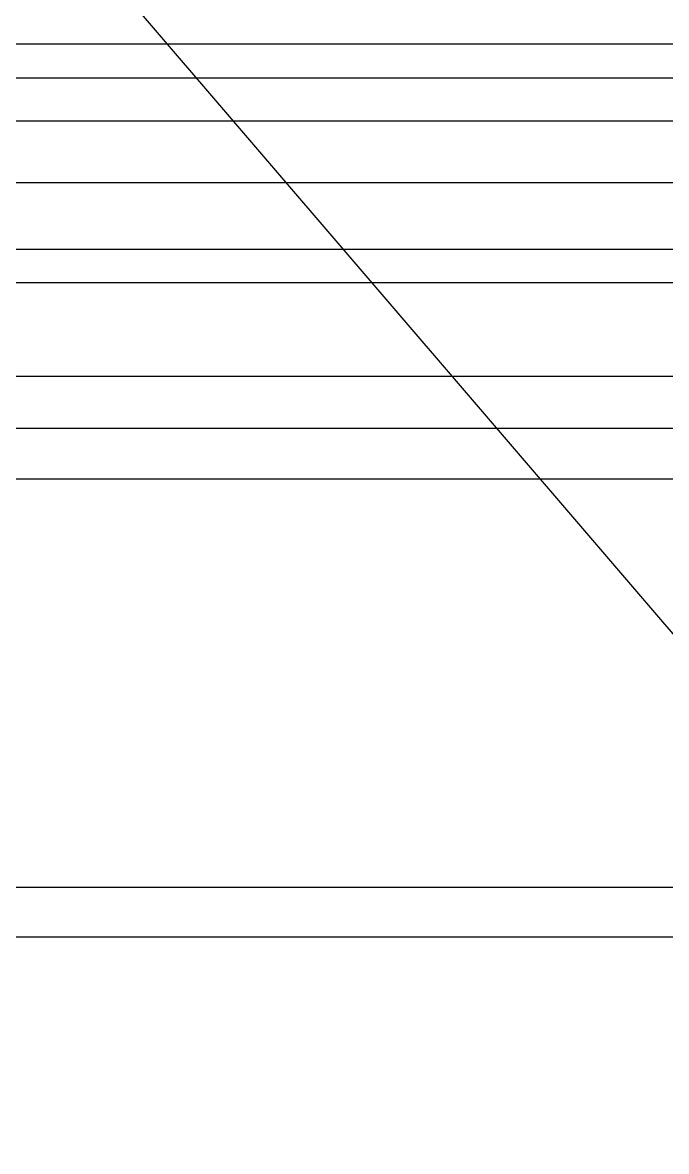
# Model space of a CAD drawing. Header units: metres. Extents: x 878 to 1938, y 746 to 2926.
# Drawn here: x 1252.2 to 1407.7, y 2193.9 to 2466.7 of the extents above; entities that cross this region are included whole.
import ezdxf

# ---------------------------------------------------------------- set-up
doc = ezdxf.new("R2010")
doc.units = ezdxf.units.M
doc.layers.add('3', color=3, linetype='Continuous')
doc.layers.add('7', color=7, linetype='Continuous')

msp = doc.modelspace()

# ---------------------------------------------------------------- linework, layer by layer
at = {"layer": '3'}
for p, q in [((1783.12, 2461.44), (1092.21, 2461.44)), ((1770.44, 2453.24), (1104.89, 2453.24)), ((1759.26, 2442.81), (1116.08, 2442.81)), ((1748.07, 2427.9), (1127.27, 2427.9)), ((1736.03, 2411.8), (1139.31, 2411.8)), ((1725.82, 2403.79), (1149.51, 2403.79)), ((1717.12, 2381.17), (1158.21, 2381.17)), ((1704.53, 2368.58), (1170.8, 2368.58))]:
    msp.add_line(p, q, dxfattribs=at)
msp.add_lwpolyline([(957.67, 2845.74), (1857.67, 1795.74), (957.67, 750.74)], dxfattribs=at)
msp.add_lwpolyline([(1779.67, 2245.74), (1779.67, 864.74), (1095.67, 864.74), (1095.67, 2245.74)], close=True, dxfattribs=at)
at = {"layer": '7'}
msp.add_lwpolyline([(1158.21, 2381.17), (1170.8, 2368.58), (1162.41, 2368.58, 0.12), (1178.19, 2356.4), (1377.63, 2356.4), (1697.15, 2356.4, 0.12), (1712.92, 2368.58), (1704.53, 2368.58), (1717.12, 2381.17)], format="xyb", dxfattribs=at)
msp.add_lwpolyline([(1791.67, 2257.74), (1791.67, 852.74), (1083.67, 852.74), (1083.67, 2257.74)], close=True, dxfattribs=at)

doc.saveas('drawing.dxf')
